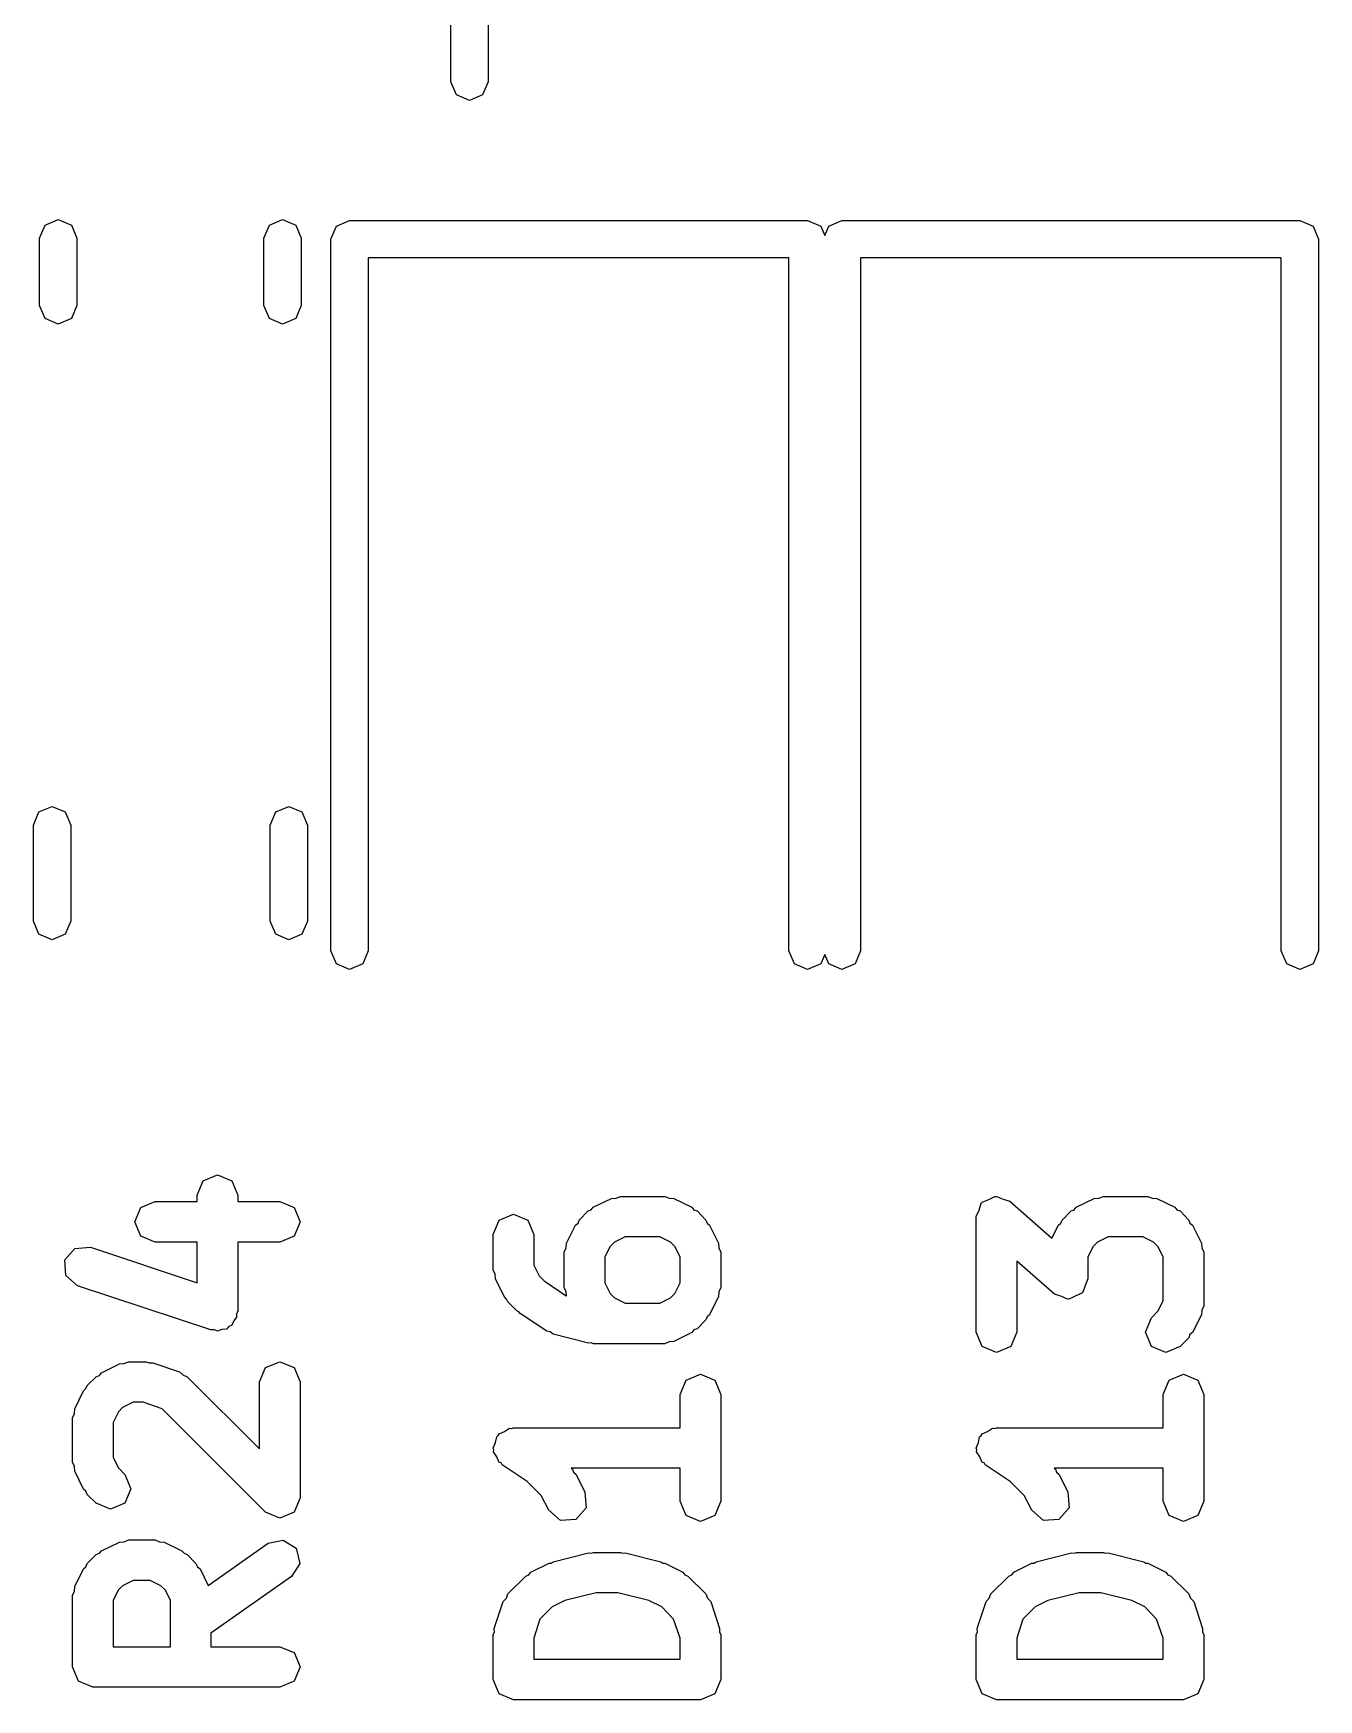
# Model space of a CAD drawing. Extents: x 72 to 186, y -144 to -85.
# Drawn here: x 137.41 to 141.53, y -112.31 to -106.96 of the extents above; entities that cross this region are included whole.
import ezdxf

# ---------------------------------------------------------------- set-up
doc = ezdxf.new("R2010")
doc.units = 0
doc.layers.add('BLACK', color=7, linetype='CONTINUOUS')

msp = doc.modelspace()

# ---------------------------------------------------------------- linework, layer by layer
at = {"layer": 'BLACK', "linetype": 'CONTINUOUS'}
for p, q in [((138.75, -107.12), (138.75, -105.09)), ((138.87, -105.15), (138.87, -107.12)), ((138.768, -107.162), (138.75, -107.12)), ((138.87, -107.12), (138.852, -107.162)), ((138.81, -107.18), (138.768, -107.162)), ((138.852, -107.162), (138.81, -107.18)), ((137.43, -107.622), (137.448, -107.58)), ((137.448, -107.58), (137.49, -107.562)), ((137.49, -107.562), (137.532, -107.58)), ((137.532, -107.58), (137.55, -107.622)), ((138.15, -107.622), (138.168, -107.58)), ((138.168, -107.58), (138.21, -107.562)), ((138.21, -107.562), (138.252, -107.58)), ((138.252, -107.58), (138.27, -107.622)), ((138.365, -107.625), (138.383, -107.583)), ((138.383, -107.583), (138.425, -107.565)), ((138.425, -107.565), (139.895, -107.565)), ((139.895, -107.565), (139.937, -107.583)), ((139.937, -107.583), (139.95, -107.613)), ((139.95, -107.613), (139.963, -107.583)), ((139.963, -107.583), (140.005, -107.565)), ((140.005, -107.565), (141.475, -107.565)), ((141.475, -107.565), (141.517, -107.583)), ((141.517, -107.583), (141.535, -107.625)), ((137.43, -107.838), (137.43, -107.622)), ((137.55, -107.622), (137.55, -107.838)), ((138.15, -107.838), (138.15, -107.622)), ((138.27, -107.622), (138.27, -107.838)), ((138.365, -109.91), (138.365, -107.625)), ((141.535, -107.625), (141.535, -109.91)), ((139.835, -107.685), (138.485, -107.685)), ((138.485, -107.685), (138.485, -109.91)), ((139.835, -109.91), (139.835, -107.685)), ((141.415, -107.685), (140.065, -107.685)), ((140.065, -107.685), (140.065, -109.91)), ((141.415, -109.91), (141.415, -107.685)), ((137.448, -107.88), (137.43, -107.838)), ((137.55, -107.838), (137.532, -107.88)), ((138.168, -107.88), (138.15, -107.838)), ((138.27, -107.838), (138.252, -107.88)), ((137.49, -107.898), (137.448, -107.88)), ((137.532, -107.88), (137.49, -107.898)), ((138.21, -107.898), (138.168, -107.88)), ((138.252, -107.88), (138.21, -107.898)), ((137.428, -109.464), (137.47, -109.446)), ((137.47, -109.446), (137.512, -109.464)), ((138.188, -109.464), (138.23, -109.446)), ((138.23, -109.446), (138.272, -109.464)), ((137.41, -109.506), (137.428, -109.464)), ((137.41, -109.814), (137.41, -109.506)), ((137.512, -109.464), (137.53, -109.506)), ((137.53, -109.506), (137.53, -109.814)), ((138.17, -109.506), (138.188, -109.464)), ((138.17, -109.814), (138.17, -109.506)), ((138.272, -109.464), (138.29, -109.506)), ((138.29, -109.506), (138.29, -109.814)), ((137.428, -109.856), (137.41, -109.814)), ((137.53, -109.814), (137.512, -109.856)), ((138.188, -109.856), (138.17, -109.814)), ((138.29, -109.814), (138.272, -109.856)), ((137.47, -109.874), (137.428, -109.856)), ((137.512, -109.856), (137.47, -109.874)), ((138.23, -109.874), (138.188, -109.856)), ((138.272, -109.856), (138.23, -109.874)), ((138.383, -109.952), (138.365, -109.91)), ((138.485, -109.91), (138.467, -109.952)), ((139.853, -109.952), (139.835, -109.91)), ((139.95, -109.922), (139.937, -109.952)), ((139.963, -109.952), (139.95, -109.922)), ((140.065, -109.91), (140.047, -109.952)), ((141.433, -109.952), (141.415, -109.91)), ((141.535, -109.91), (141.517, -109.952)), ((138.425, -109.97), (138.383, -109.952)), ((138.467, -109.952), (138.425, -109.97)), ((139.895, -109.97), (139.853, -109.952)), ((139.937, -109.952), (139.895, -109.97)), ((140.005, -109.97), (139.963, -109.952)), ((140.047, -109.952), (140.005, -109.97)), ((141.475, -109.97), (141.433, -109.952)), ((141.517, -109.952), (141.475, -109.97)), ((137.955, -110.648), (138.001, -110.629)), ((138.001, -110.629), (138.047, -110.648)), ((137.936, -110.694), (137.955, -110.648)), ((138.047, -110.648), (138.066, -110.694)), ((137.736, -110.78), (137.755, -110.734)), ((137.755, -110.734), (137.801, -110.715)), ((137.801, -110.715), (137.936, -110.715)), ((137.936, -110.715), (137.936, -110.694)), ((138.066, -110.694), (138.066, -110.715)), ((138.066, -110.715), (138.201, -110.715)), ((138.201, -110.715), (138.247, -110.734)), ((138.247, -110.734), (138.266, -110.78)), ((139.191, -110.745), (139.2, -110.741)), ((139.2, -110.741), (139.207, -110.733)), ((139.207, -110.733), (139.265, -110.705)), ((139.265, -110.705), (139.28, -110.704)), ((139.28, -110.704), (139.294, -110.698)), ((139.294, -110.698), (139.437, -110.698)), ((139.437, -110.698), (139.451, -110.704)), ((139.451, -110.704), (139.466, -110.705)), ((139.466, -110.705), (139.523, -110.733)), ((139.523, -110.733), (139.53, -110.741)), ((139.53, -110.741), (139.54, -110.745)), ((140.436, -110.763), (140.445, -110.742)), ((140.445, -110.742), (140.452, -110.72)), ((140.452, -110.72), (140.454, -110.719)), ((140.454, -110.719), (140.455, -110.717)), ((140.455, -110.717), (140.476, -110.708)), ((140.476, -110.708), (140.496, -110.698)), ((140.496, -110.698), (140.499, -110.699)), ((140.499, -110.699), (140.501, -110.698)), ((140.501, -110.698), (140.522, -110.707)), ((140.522, -110.707), (140.544, -110.714)), ((140.544, -110.714), (140.679, -110.832)), ((140.741, -110.745), (140.75, -110.741)), ((140.75, -110.741), (140.757, -110.733)), ((140.757, -110.733), (140.815, -110.705)), ((140.815, -110.705), (140.83, -110.704)), ((140.83, -110.704), (140.844, -110.698)), ((140.844, -110.698), (140.987, -110.698)), ((140.987, -110.698), (141.001, -110.704)), ((141.001, -110.704), (141.016, -110.705)), ((141.016, -110.705), (141.073, -110.733)), ((141.073, -110.733), (141.08, -110.741)), ((141.08, -110.741), (141.09, -110.745)), ((137.755, -110.826), (137.736, -110.78)), ((138.266, -110.78), (138.247, -110.826)), ((138.886, -110.82), (138.905, -110.774)), ((138.905, -110.774), (138.951, -110.755)), ((138.951, -110.755), (138.997, -110.774)), ((138.997, -110.774), (139.016, -110.82)), ((139.121, -110.848), (139.15, -110.791)), ((139.15, -110.791), (139.158, -110.784)), ((139.158, -110.784), (139.162, -110.774)), ((139.162, -110.774), (139.191, -110.745)), ((139.54, -110.745), (139.568, -110.774)), ((139.568, -110.774), (139.572, -110.784)), ((139.572, -110.784), (139.58, -110.791)), ((139.58, -110.791), (139.609, -110.848)), ((140.436, -111.134), (140.436, -110.763)), ((140.679, -110.832), (140.7, -110.791)), ((140.7, -110.791), (140.708, -110.784)), ((140.708, -110.784), (140.712, -110.774)), ((140.712, -110.774), (140.741, -110.745)), ((141.09, -110.745), (141.118, -110.774)), ((141.118, -110.774), (141.122, -110.784)), ((141.122, -110.784), (141.13, -110.791)), ((141.13, -110.791), (141.159, -110.848)), ((137.801, -110.845), (137.755, -110.826)), ((137.936, -110.845), (137.801, -110.845)), ((137.936, -110.976), (137.936, -110.845)), ((138.201, -110.845), (138.066, -110.845)), ((138.066, -110.845), (138.066, -111.066)), ((138.247, -110.826), (138.201, -110.845)), ((138.886, -110.934), (138.886, -110.82)), ((139.016, -110.82), (139.016, -110.919)), ((139.12, -110.863), (139.121, -110.848)), ((139.275, -110.845), (139.261, -110.859)), ((139.309, -110.828), (139.275, -110.845)), ((139.421, -110.828), (139.309, -110.828)), ((139.455, -110.845), (139.421, -110.828)), ((139.469, -110.859), (139.455, -110.845)), ((139.609, -110.848), (139.61, -110.863)), ((140.825, -110.845), (140.811, -110.859)), ((140.859, -110.828), (140.825, -110.845)), ((140.971, -110.828), (140.859, -110.828)), ((141.005, -110.845), (140.971, -110.828)), ((141.019, -110.859), (141.005, -110.845)), ((141.159, -110.848), (141.16, -110.863)), ((137.511, -110.902), (137.543, -110.865)), ((137.514, -110.952), (137.511, -110.902)), ((137.543, -110.865), (137.593, -110.861)), ((137.593, -110.861), (137.936, -110.976)), ((139.114, -110.877), (139.12, -110.863)), ((139.114, -110.991), (139.114, -110.877)), ((139.261, -110.859), (139.244, -110.892)), ((139.244, -110.892), (139.244, -110.976)), ((139.486, -110.892), (139.469, -110.859)), ((139.486, -110.976), (139.486, -110.892)), ((139.61, -110.863), (139.616, -110.877)), ((139.616, -110.877), (139.616, -110.991)), ((140.811, -110.859), (140.794, -110.892)), ((140.794, -110.892), (140.794, -110.963)), ((141.036, -110.892), (141.019, -110.859)), ((141.036, -111.033), (141.036, -110.892)), ((141.16, -110.863), (141.166, -110.877)), ((141.166, -110.877), (141.166, -111.049)), ((137.552, -110.985), (137.514, -110.952)), ((138.892, -110.948), (138.886, -110.934)), ((138.893, -110.963), (138.892, -110.948)), ((139.016, -110.919), (139.033, -110.953)), ((139.033, -110.953), (139.049, -110.969)), ((140.687, -111.012), (140.566, -110.906)), ((140.566, -110.906), (140.566, -111.134)), ((137.98, -111.127), (137.552, -110.985)), ((138.921, -111.02), (138.893, -110.963)), ((139.049, -110.969), (139.12, -111.017)), ((139.12, -111.005), (139.114, -110.991)), ((139.121, -111.017), (139.12, -111.005)), ((139.244, -110.976), (139.261, -111.01)), ((139.261, -111.01), (139.275, -111.024)), ((139.455, -111.024), (139.469, -111.01)), ((139.469, -111.01), (139.486, -110.976)), ((139.61, -111.005), (139.609, -111.02)), ((139.616, -110.991), (139.61, -111.005)), ((140.708, -111.019), (140.687, -111.012)), ((140.775, -111.009), (140.754, -111.018)), ((140.776, -111.007), (140.775, -111.009)), ((140.778, -111.006), (140.776, -111.007)), ((140.786, -110.984), (140.778, -111.006)), ((140.794, -110.963), (140.786, -110.984)), ((138.929, -111.028), (138.921, -111.02)), ((138.933, -111.037), (138.929, -111.028)), ((138.962, -111.066), (138.933, -111.037)), ((139.12, -111.017), (139.121, -111.017)), ((139.275, -111.024), (139.309, -111.041)), ((139.309, -111.041), (139.421, -111.041)), ((139.421, -111.041), (139.455, -111.024)), ((139.609, -111.02), (139.58, -111.078)), ((140.729, -111.028), (140.708, -111.019)), ((140.732, -111.027), (140.729, -111.028)), ((140.734, -111.028), (140.732, -111.027)), ((140.754, -111.018), (140.734, -111.028)), ((141.019, -111.067), (141.036, -111.033)), ((141.16, -111.063), (141.159, -111.078)), ((141.166, -111.049), (141.16, -111.063)), ((138.037, -111.116), (138.03, -111.124)), ((138.047, -111.112), (138.037, -111.116)), ((138.053, -111.098), (138.047, -111.112)), ((138.062, -111.086), (138.053, -111.098)), ((138.066, -111.066), (138.062, -111.076)), ((138.062, -111.076), (138.062, -111.086)), ((138.968, -111.069), (138.962, -111.066)), ((138.972, -111.074), (138.968, -111.069)), ((139.058, -111.131), (138.972, -111.074)), ((139.568, -111.095), (139.54, -111.123)), ((139.572, -111.085), (139.568, -111.095)), ((139.58, -111.078), (139.572, -111.085)), ((140.979, -111.134), (140.998, -111.088)), ((140.998, -111.088), (141.019, -111.067)), ((141.159, -111.078), (141.13, -111.135)), ((137.991, -111.127), (137.98, -111.127)), ((138.001, -111.131), (137.991, -111.127)), ((138.015, -111.125), (138.001, -111.131)), ((138.03, -111.124), (138.015, -111.125)), ((139.069, -111.133), (139.058, -111.131)), ((139.078, -111.14), (139.069, -111.133)), ((139.192, -111.169), (139.078, -111.14)), ((139.2, -111.168), (139.192, -111.169)), ((139.208, -111.171), (139.2, -111.168)), ((139.437, -111.171), (139.208, -111.171)), ((139.451, -111.165), (139.437, -111.171)), ((139.466, -111.164), (139.451, -111.165)), ((139.523, -111.135), (139.466, -111.164)), ((139.53, -111.127), (139.523, -111.135)), ((139.54, -111.123), (139.53, -111.127)), ((140.455, -111.18), (140.436, -111.134)), ((140.566, -111.134), (140.547, -111.18)), ((140.998, -111.18), (140.979, -111.134)), ((141.118, -111.152), (141.09, -111.18)), ((141.122, -111.142), (141.118, -111.152)), ((141.13, -111.135), (141.122, -111.142)), ((140.501, -111.199), (140.455, -111.18)), ((140.547, -111.18), (140.501, -111.199)), ((141.044, -111.199), (140.998, -111.18)), ((141.09, -111.18), (141.044, -111.199)), ((137.583, -111.305), (137.612, -111.277)), ((137.612, -111.277), (137.622, -111.273)), ((137.622, -111.273), (137.629, -111.265)), ((137.629, -111.265), (137.686, -111.236)), ((137.686, -111.236), (137.701, -111.235)), ((137.701, -111.235), (137.715, -111.229)), ((137.715, -111.229), (137.772, -111.229)), ((137.772, -111.229), (137.782, -111.233)), ((137.782, -111.233), (137.793, -111.233)), ((137.793, -111.233), (137.879, -111.261)), ((137.879, -111.261), (137.89, -111.271)), ((137.89, -111.271), (137.904, -111.277)), ((137.904, -111.277), (138.136, -111.509)), ((138.136, -111.294), (138.155, -111.248)), ((138.155, -111.248), (138.201, -111.229)), ((138.201, -111.229), (138.247, -111.248)), ((138.247, -111.248), (138.266, -111.294)), ((139.505, -111.288), (139.551, -111.269)), ((139.551, -111.269), (139.597, -111.288)), ((141.055, -111.288), (141.101, -111.269)), ((141.101, -111.269), (141.147, -111.288)), ((137.543, -111.38), (137.571, -111.322)), ((137.571, -111.322), (137.579, -111.315)), ((137.579, -111.315), (137.583, -111.305)), ((138.136, -111.509), (138.136, -111.294)), ((138.266, -111.294), (138.266, -111.666)), ((139.486, -111.334), (139.505, -111.288)), ((139.597, -111.288), (139.616, -111.334)), ((141.036, -111.334), (141.055, -111.288)), ((141.147, -111.288), (141.166, -111.334)), ((137.542, -111.395), (137.543, -111.38)), ((137.696, -111.376), (137.683, -111.39)), ((137.73, -111.359), (137.696, -111.376)), ((137.762, -111.359), (137.73, -111.359)), ((137.823, -111.38), (137.762, -111.359)), ((138.155, -111.712), (137.823, -111.38)), ((139.486, -111.441), (139.486, -111.334)), ((139.616, -111.334), (139.616, -111.677)), ((141.036, -111.441), (141.036, -111.334)), ((141.166, -111.334), (141.166, -111.677)), ((137.536, -111.409), (137.542, -111.395)), ((137.536, -111.551), (137.536, -111.409)), ((137.683, -111.39), (137.666, -111.424)), ((137.666, -111.424), (137.666, -111.536)), ((138.886, -111.506), (138.893, -111.488)), ((138.893, -111.488), (138.897, -111.47)), ((138.897, -111.47), (138.902, -111.466)), ((138.902, -111.466), (138.905, -111.46)), ((138.905, -111.46), (138.922, -111.453)), ((138.922, -111.453), (138.938, -111.442)), ((138.938, -111.442), (138.945, -111.443)), ((138.945, -111.443), (138.951, -111.441)), ((138.951, -111.441), (139.486, -111.441)), ((140.436, -111.506), (140.443, -111.488)), ((140.443, -111.488), (140.447, -111.47)), ((140.447, -111.47), (140.452, -111.466)), ((140.452, -111.466), (140.455, -111.46)), ((140.455, -111.46), (140.472, -111.453)), ((140.472, -111.453), (140.488, -111.442)), ((140.488, -111.442), (140.495, -111.443)), ((140.495, -111.443), (140.501, -111.441)), ((140.501, -111.441), (141.036, -111.441)), ((137.666, -111.536), (137.683, -111.57)), ((138.888, -111.512), (138.886, -111.506)), ((138.887, -111.518), (138.888, -111.512)), ((138.898, -111.534), (138.887, -111.518)), ((138.905, -111.552), (138.898, -111.534)), ((140.438, -111.512), (140.436, -111.506)), ((140.437, -111.518), (140.438, -111.512)), ((140.448, -111.534), (140.437, -111.518)), ((140.455, -111.552), (140.448, -111.534)), ((137.542, -111.565), (137.536, -111.551)), ((137.543, -111.58), (137.542, -111.565)), ((137.571, -111.638), (137.543, -111.58)), ((137.683, -111.57), (137.704, -111.591)), ((137.704, -111.591), (137.723, -111.637)), ((138.911, -111.554), (138.905, -111.552)), ((138.915, -111.56), (138.911, -111.554)), ((138.995, -111.613), (138.915, -111.56)), ((139.486, -111.571), (139.136, -111.571)), ((139.136, -111.571), (139.14, -111.574)), ((139.14, -111.574), (139.144, -111.584)), ((139.144, -111.584), (139.152, -111.591)), ((139.152, -111.591), (139.18, -111.648)), ((139.486, -111.677), (139.486, -111.571)), ((140.461, -111.554), (140.455, -111.552)), ((140.465, -111.56), (140.461, -111.554)), ((140.545, -111.613), (140.465, -111.56)), ((141.036, -111.571), (140.686, -111.571)), ((140.686, -111.571), (140.69, -111.574)), ((140.69, -111.574), (140.694, -111.584)), ((140.694, -111.584), (140.702, -111.591)), ((140.702, -111.591), (140.73, -111.648)), ((141.036, -111.677), (141.036, -111.571)), ((137.579, -111.645), (137.571, -111.638)), ((137.583, -111.655), (137.579, -111.645)), ((137.723, -111.637), (137.704, -111.683)), ((139.04, -111.659), (138.995, -111.613)), ((139.18, -111.648), (139.184, -111.698)), ((140.59, -111.659), (140.545, -111.613)), ((140.73, -111.648), (140.734, -111.698)), ((137.612, -111.683), (137.583, -111.655)), ((137.658, -111.702), (137.612, -111.683)), ((137.704, -111.683), (137.658, -111.702)), ((138.266, -111.666), (138.247, -111.712)), ((139.064, -111.706), (139.04, -111.659)), ((139.102, -111.739), (139.064, -111.706)), ((139.184, -111.698), (139.151, -111.735)), ((139.505, -111.723), (139.486, -111.677)), ((139.616, -111.677), (139.597, -111.723)), ((140.614, -111.706), (140.59, -111.659)), ((140.652, -111.739), (140.614, -111.706)), ((140.734, -111.698), (140.701, -111.735)), ((141.055, -111.723), (141.036, -111.677)), ((141.166, -111.677), (141.147, -111.723)), ((138.201, -111.731), (138.155, -111.712)), ((138.247, -111.712), (138.201, -111.731)), ((139.151, -111.735), (139.102, -111.739)), ((139.551, -111.742), (139.505, -111.723)), ((139.597, -111.723), (139.551, -111.742)), ((140.701, -111.735), (140.652, -111.739)), ((141.101, -111.742), (141.055, -111.723)), ((141.147, -111.723), (141.101, -111.742)), ((137.629, -111.836), (137.686, -111.808)), ((137.686, -111.808), (137.701, -111.807)), ((137.701, -111.807), (137.715, -111.801)), ((137.715, -111.801), (137.801, -111.801)), ((137.801, -111.801), (137.815, -111.807)), ((137.815, -111.807), (137.83, -111.808)), ((137.83, -111.808), (137.887, -111.836)), ((137.971, -111.947), (138.164, -111.812)), ((138.164, -111.812), (138.212, -111.802)), ((138.212, -111.802), (138.254, -111.828)), ((137.583, -111.877), (137.612, -111.848)), ((137.612, -111.848), (137.622, -111.844)), ((137.622, -111.844), (137.629, -111.836)), ((137.887, -111.836), (137.894, -111.844)), ((137.894, -111.844), (137.904, -111.848)), ((137.904, -111.848), (137.932, -111.877)), ((138.254, -111.828), (138.265, -111.877)), ((139.078, -111.871), (139.192, -111.843)), ((139.192, -111.843), (139.2, -111.844)), ((139.2, -111.844), (139.208, -111.841)), ((139.208, -111.841), (139.294, -111.841)), ((139.294, -111.841), (139.301, -111.844)), ((139.301, -111.844), (139.309, -111.843)), ((139.309, -111.843), (139.424, -111.871)), ((140.628, -111.871), (140.742, -111.843)), ((140.742, -111.843), (140.75, -111.844)), ((140.75, -111.844), (140.758, -111.841)), ((140.758, -111.841), (140.844, -111.841)), ((140.844, -111.841), (140.851, -111.844)), ((140.851, -111.844), (140.859, -111.843)), ((140.859, -111.843), (140.974, -111.871)), ((137.543, -111.951), (137.571, -111.894)), ((137.571, -111.894), (137.579, -111.887)), ((137.579, -111.887), (137.583, -111.877)), ((137.932, -111.877), (137.937, -111.887)), ((137.937, -111.887), (137.945, -111.894)), ((137.945, -111.894), (137.971, -111.947)), ((138.238, -111.919), (137.98, -112.1)), ((138.265, -111.877), (138.238, -111.919)), ((138.933, -111.974), (138.991, -111.917)), ((138.991, -111.917), (139, -111.913)), ((139, -111.913), (139.007, -111.905)), ((139.007, -111.905), (139.065, -111.876)), ((139.065, -111.876), (139.072, -111.876)), ((139.072, -111.876), (139.078, -111.871)), ((139.424, -111.871), (139.43, -111.876)), ((139.43, -111.876), (139.437, -111.876)), ((139.437, -111.876), (139.494, -111.905)), ((139.494, -111.905), (139.501, -111.913)), ((139.501, -111.913), (139.511, -111.917)), ((139.511, -111.917), (139.568, -111.974)), ((140.483, -111.974), (140.541, -111.917)), ((140.541, -111.917), (140.55, -111.913)), ((140.55, -111.913), (140.557, -111.905)), ((140.557, -111.905), (140.615, -111.876)), ((140.615, -111.876), (140.622, -111.876)), ((140.622, -111.876), (140.628, -111.871)), ((140.974, -111.871), (140.98, -111.876)), ((140.98, -111.876), (140.987, -111.876)), ((140.987, -111.876), (141.044, -111.905)), ((141.044, -111.905), (141.051, -111.913)), ((141.051, -111.913), (141.061, -111.917)), ((141.061, -111.917), (141.118, -111.974)), ((137.536, -111.98), (137.542, -111.966)), ((137.542, -111.966), (137.543, -111.951)), ((137.683, -111.961), (137.666, -111.995)), ((137.696, -111.948), (137.683, -111.961)), ((137.73, -111.931), (137.696, -111.948)), ((137.785, -111.931), (137.73, -111.931)), ((137.819, -111.948), (137.785, -111.931)), ((137.833, -111.961), (137.819, -111.948)), ((137.85, -111.995), (137.833, -111.961)), ((138.928, -111.988), (138.933, -111.974)), ((139.216, -111.971), (139.116, -111.996)), ((139.286, -111.971), (139.216, -111.971)), ((139.385, -111.996), (139.286, -111.971)), ((139.568, -111.974), (139.574, -111.988)), ((140.478, -111.988), (140.483, -111.974)), ((140.766, -111.971), (140.666, -111.996)), ((140.836, -111.971), (140.766, -111.971)), ((140.935, -111.996), (140.836, -111.971)), ((141.118, -111.974), (141.124, -111.988)), ((137.536, -112.209), (137.536, -111.98)), ((137.666, -111.995), (137.666, -112.144)), ((137.85, -112.144), (137.85, -111.995)), ((138.889, -112.085), (138.918, -111.999)), ((138.918, -111.999), (138.928, -111.988)), ((139.075, -112.016), (139.036, -112.055)), ((139.116, -111.996), (139.075, -112.016)), ((139.427, -112.016), (139.385, -111.996)), ((139.465, -112.055), (139.427, -112.016)), ((139.574, -111.988), (139.584, -111.999)), ((139.584, -111.999), (139.612, -112.085)), ((140.439, -112.085), (140.468, -111.999)), ((140.468, -111.999), (140.478, -111.988)), ((140.625, -112.016), (140.586, -112.055)), ((140.666, -111.996), (140.625, -112.016)), ((140.977, -112.016), (140.935, -111.996)), ((141.015, -112.055), (140.977, -112.016)), ((141.124, -111.988), (141.134, -111.999)), ((141.134, -111.999), (141.162, -112.085)), ((139.036, -112.055), (139.016, -112.116)), ((139.486, -112.116), (139.465, -112.055)), ((140.586, -112.055), (140.566, -112.116)), ((141.036, -112.116), (141.015, -112.055)), ((137.98, -112.1), (137.98, -112.144)), ((138.886, -112.106), (138.89, -112.096)), ((138.886, -112.249), (138.886, -112.106)), ((138.89, -112.096), (138.889, -112.085)), ((139.016, -112.116), (139.016, -112.184)), ((139.486, -112.184), (139.486, -112.116)), ((139.612, -112.085), (139.612, -112.096)), ((139.612, -112.096), (139.616, -112.106)), ((139.616, -112.106), (139.616, -112.249)), ((140.436, -112.106), (140.44, -112.096)), ((140.436, -112.249), (140.436, -112.106)), ((140.44, -112.096), (140.439, -112.085)), ((140.566, -112.116), (140.566, -112.184)), ((141.036, -112.184), (141.036, -112.116)), ((141.162, -112.085), (141.162, -112.096)), ((141.162, -112.096), (141.166, -112.106)), ((141.166, -112.106), (141.166, -112.249)), ((137.666, -112.144), (137.85, -112.144)), ((137.98, -112.144), (138.201, -112.144)), ((138.201, -112.144), (138.247, -112.163)), ((138.247, -112.163), (138.266, -112.209)), ((139.016, -112.184), (139.486, -112.184)), ((140.566, -112.184), (141.036, -112.184)), ((137.555, -112.255), (137.536, -112.209)), ((137.536, -112.209), (137.536, -112.209)), ((138.266, -112.209), (138.247, -112.255)), ((137.601, -112.274), (137.555, -112.255)), ((137.915, -112.274), (137.601, -112.274)), ((138.201, -112.274), (137.915, -112.274)), ((138.247, -112.255), (138.201, -112.274)), ((138.905, -112.295), (138.886, -112.249)), ((138.951, -112.314), (138.905, -112.295)), ((139.597, -112.295), (139.551, -112.314)), ((139.616, -112.249), (139.597, -112.295)), ((140.455, -112.295), (140.436, -112.249)), ((140.501, -112.314), (140.455, -112.295)), ((141.147, -112.295), (141.101, -112.314)), ((141.166, -112.249), (141.147, -112.295)), ((139.551, -112.314), (138.951, -112.314)), ((141.101, -112.314), (140.501, -112.314))]:
    msp.add_line(p, q, dxfattribs=at)

doc.saveas('drawing.dxf')
